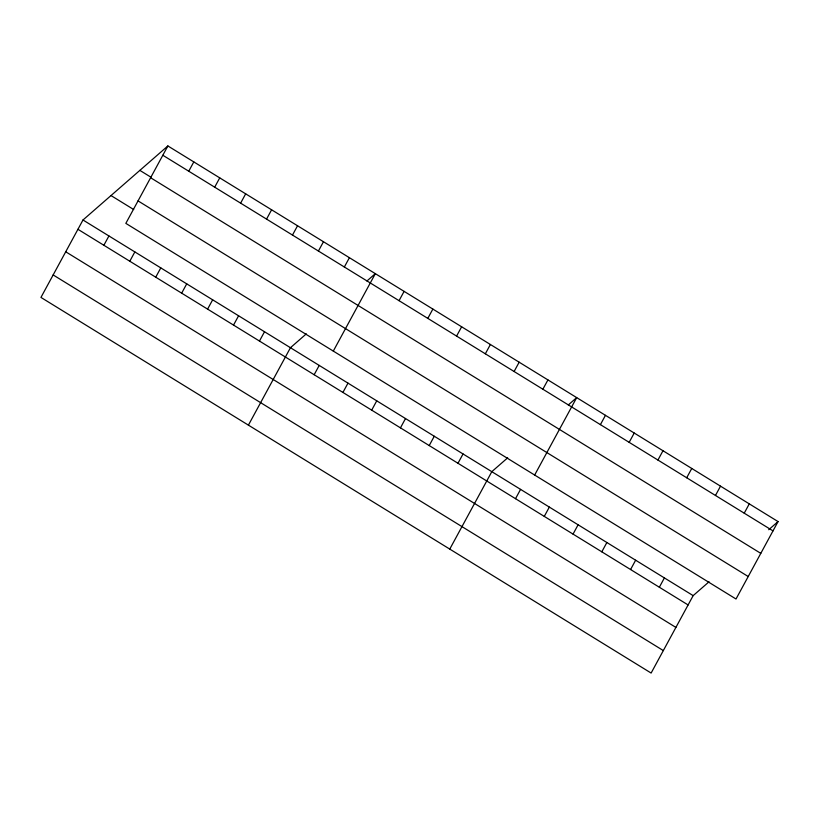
<?xml version="1.0" encoding="UTF-8"?>
<svg xmlns="http://www.w3.org/2000/svg" width="819" height="819" viewBox="0 0 819 819"><rect width="100%" height="100%" fill="white"/><g stroke="black" fill="none" stroke-linecap="round" stroke-linejoin="round"><path stroke-width="1.23" d="M167.875 145.946L125.839 223.372L736.015 599.006L778.05 521.58L167.875 145.946L82.985 219.994L40.95 297.42L651.125 673.054L693.161 595.628L709.039 581.787M103.87 245.27L108.917 235.964M129.801 261.23L134.848 251.924M188.759 171.212L193.806 161.906M155.733 277.201L160.79 267.885M214.691 187.182L219.738 177.877M181.664 293.161L186.722 283.855M240.622 203.143L245.669 193.837M207.596 309.121L212.653 299.815M266.554 219.113L271.601 209.797M233.528 325.092L238.585 315.786M292.485 235.073L297.543 225.768M259.459 341.052L264.517 331.746M318.417 251.034L323.474 241.728M248.413 425.133L290.448 347.717L306.316 333.865M344.349 267.004L349.406 257.698M314.158 374.723L319.215 365.417M333.302 351.085L375.337 273.659L366.932 280.989M342.926 392.434L347.983 383.128M399.048 300.675L404.105 291.369M371.693 410.145L376.74 400.839M427.815 318.386L432.862 309.08M400.45 427.856L405.507 418.55M456.582 336.097L461.629 326.781M429.217 445.567L434.275 436.251M485.339 353.798L490.397 344.492M457.985 463.267L463.042 453.961M514.107 371.509L519.164 362.203M449.764 549.099L491.809 471.672L507.678 457.821M542.874 389.22L547.931 379.914M515.52 498.689L520.567 489.383M534.653 475.04L576.689 397.624L568.294 404.955M544.277 516.4L549.334 507.094M600.409 424.641L605.456 415.325M573.044 534.111L578.101 524.795M629.166 442.342L634.223 433.036M601.811 551.811L606.869 542.506M657.933 460.053L662.991 450.747M630.579 569.522L635.636 560.216M686.701 477.764L691.758 468.458M659.346 587.233L664.393 577.927M715.468 495.475L720.515 486.158M744.236 513.175L749.283 503.869M768.713 529.729L778.05 521.58M162.827 155.252L772.993 530.886M139.865 170.383L150.665 177.027M150.614 177.733L760.79 553.368M138.042 200.89L748.218 576.525M111.005 195.557L133.692 209.531M82.985 219.994L693.161 595.628M77.938 229.3L688.103 604.944M65.725 251.781L675.9 627.415M53.153 274.938L663.329 650.583"/></g></svg>
